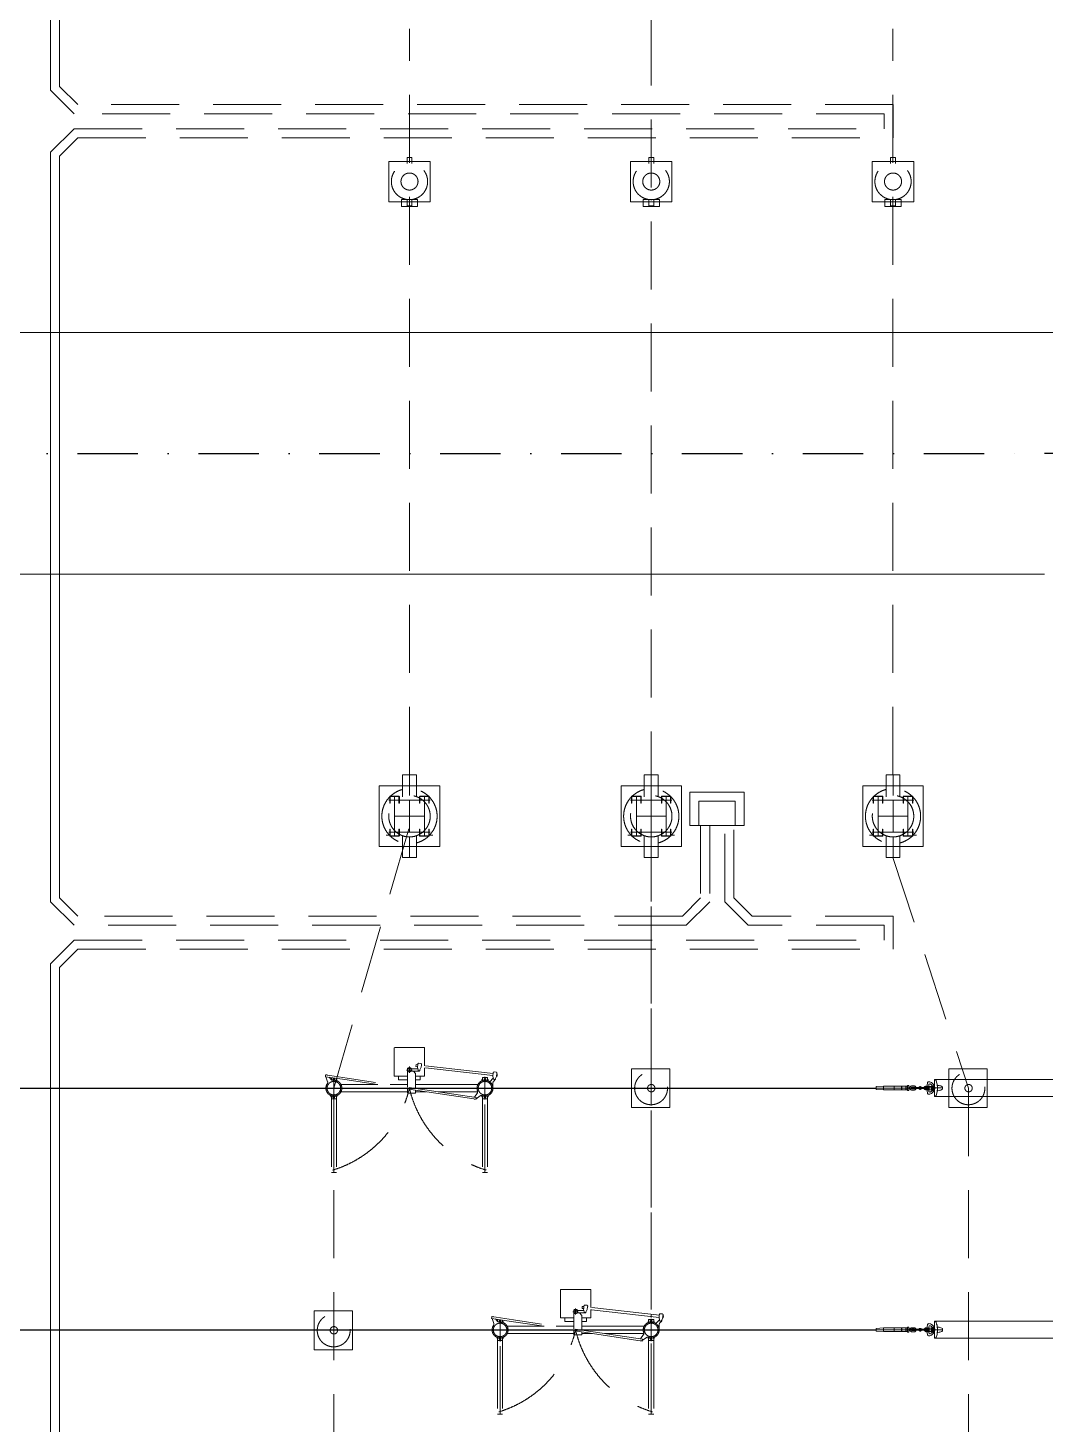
# Model space of a CAD drawing. Header units: millimetres. Extents: x 37084 to 180780, y -153145 to -16322.
# Drawn here: x 130868 to 147696, y -83805 to -60704 of the extents above; entities that cross this region are included whole.
import ezdxf

# ---------------------------------------------------------------- set-up
doc = ezdxf.new("R2010")
doc.units = ezdxf.units.MM
doc.header["$MEASUREMENT"] = 0
doc.linetypes.add('DASHDOT', pattern=[1, 0.5, -0.25, 0, -0.25])
doc.linetypes.add('HIDDEN', pattern=[0.375, 0.25, -0.125])
doc.layers.add('00', color=5, linetype='Continuous', lineweight=9)
doc.layers.add('1_Phu_kien', color=5, linetype='Continuous', lineweight=9)
for name, color, linetype in [('0_Central_Road', 7, 'Continuous'), ('1_Day dan', 5, 'Continuous'), ('1_Tuonglai', 6, 'HIDDEN'), ('DCL-1P', 7, 'Continuous'), ('Muong cap GD nay', 3, 'Continuous'), ('Muong cap tuong lai', 6, 'HIDDEN')]:
    doc.layers.add(name, color=color, linetype=linetype)

# ---------------------------------------------------------------- blocks, each defined once
blk = doc.blocks.new('S220 NC')
at = {"linetype": 'ByBlock', "lineweight": -2, "ltscale": 4500}
for points in [[(3580627, -475779), (3580687, -475776), (3580627, -475776), (3580627, -475779), (3580687, -475776), (3580687, -475779)], [(3580627, -475849), (3580687, -475846), (3580627, -475846), (3580627, -475849), (3580687, -475846), (3580687, -475849)], [(3584627, -475779), (3584687, -475776), (3584627, -475776), (3584627, -475779), (3584687, -475776), (3584687, -475779)], [(3584627, -475849), (3584687, -475846), (3584627, -475846), (3584627, -475849), (3584687, -475846), (3584687, -475849)], [(3580627, -475973), (3580687, -475971), (3580627, -475971), (3580627, -475973), (3580687, -475971), (3580687, -475973)], [(3584627, -475973), (3584687, -475971), (3584627, -475971), (3584627, -475973), (3584687, -475971), (3584687, -475973)]]:
    blk.add_hatch(color=0, dxfattribs=at).paths.add_polyline_path(points)
at = {"color": 0, "linetype": 'ByBlock', "lineweight": -2, "ltscale": 4500}
for p, q in [((3580516, -475306), (3580516, -472520)), ((3580797, -475306), (3580797, -472520)), ((3584516, -475306), (3584516, -472520)), ((3584797, -475306), (3584797, -472520)), ((3580677, -475174), (3580636, -475174)), ((3580676, -475174), (3580637, -475174)), ((3584677, -475174), (3584636, -475174)), ((3584676, -475174), (3584637, -475174)), ((3580516, -475306), (3580797, -475306)), ((3584516, -475306), (3584797, -475306))]:
    blk.add_line(p, q, dxfattribs=at)
for points in [[(3580616, -475230), (3580618, -475215), (3580623, -475201), (3580629, -475186), (3580638, -475175), (3580642, -475173), (3580638, -475175)], [(3580671, -475173), (3580643, -475173), (3580642, -475173), (3580643, -475173), (3580671, -475173)], [(3580671, -475173), (3580675, -475175), (3580684, -475186), (3580690, -475201), (3580695, -475215), (3580697, -475230)], [(3584616, -475230), (3584618, -475215), (3584623, -475201), (3584629, -475186), (3584638, -475175), (3584642, -475173), (3584638, -475175)], [(3584671, -475173), (3584643, -475173), (3584642, -475173), (3584643, -475173), (3584671, -475173)], [(3584671, -475173), (3584675, -475175), (3584684, -475186), (3584690, -475201), (3584695, -475215), (3584697, -475230)], [(3580516, -475296), (3580516, -475264)], [(3580526, -475306), (3580521, -475305), (3580518, -475301), (3580516, -475297), (3580517, -475292), (3580518, -475289)], [(3580519, -475289), (3580532, -475279), (3580547, -475270), (3580578, -475264), (3580595, -475262), (3580611, -475261)], [(3580526, -475306), (3580787, -475306)], [(3580555, -475399), (3580557, -475384), (3580561, -475370), (3580568, -475356), (3580576, -475343), (3580587, -475331), (3580599, -475321), (3580612, -475315), (3580627, -475308), (3580642, -475305), (3580657, -475304), (3580672, -475305), (3580687, -475308), (3580701, -475315), (3580714, -475321), (3580726, -475331), (3580737, -475343), (3580745, -475356), (3580752, -475370), (3580756, -475384), (3580758, -475399)], [(3580572, -475420), (3580565, -475418), (3580560, -475414), (3580556, -475407), (3580555, -475401)], [(3580606, -475398), (3580599, -475396), (3580592, -475391), (3580590, -475384), (3580589, -475376), (3580591, -475369)], [(3580592, -475369), (3580599, -475358), (3580609, -475349), (3580619, -475341), (3580632, -475336), (3580644, -475332), (3580657, -475331), (3580669, -475332), (3580681, -475336), (3580695, -475341), (3580704, -475349), (3580714, -475358), (3580721, -475369), (3580723, -475376), (3580723, -475384), (3580720, -475391), (3580714, -475396), (3580707, -475398)], [(3580645, -475404), (3580606, -475398)], [(3580610, -475333), (3580610, -475334)], [(3580619, -475261), (3580611, -475261)], [(3580611, -475333), (3580614, -475330)], [(3580614, -475336), (3580611, -475334)], [(3580612, -475250), (3580614, -475230)], [(3580618, -475256), (3580614, -475253), (3580613, -475250)], [(3580614, -475329), (3580619, -475329)], [(3580614, -475336), (3580619, -475336)], [(3580695, -475256), (3580618, -475256)], [(3580623, -475256), (3580622, -475259), (3580619, -475260)], [(3580619, -475326), (3580621, -475319), (3580625, -475312), (3580632, -475308), (3580639, -475306)], [(3580619, -475325), (3580626, -475325)], [(3580619, -475326), (3580619, -475332)], [(3580619, -475329), (3580690, -475329)], [(3580625, -475346), (3580621, -475340), (3580619, -475332)], [(3580619, -475336), (3580690, -475336)], [(3580620, -475341), (3580626, -475341)], [(3580624, -475348), (3580628, -475356)], [(3580626, -475325), (3580626, -475341), (3580631, -475338), (3580631, -475329), (3580626, -475325)], [(3580628, -475353), (3580685, -475353)], [(3580628, -475356), (3580684, -475356)], [(3580628, -475356), (3580628, -475425)], [(3580628, -475394), (3580684, -475394)], [(3580628, -475404), (3580684, -475404)], [(3580631, -475329), (3580634, -475329)], [(3580631, -475338), (3580639, -475338)], [(3580635, -475321), (3580635, -475322)], [(3580636, -475321), (3580638, -475319)], [(3580638, -475325), (3580636, -475322)], [(3580638, -475319), (3580647, -475314), (3580657, -475312), (3580666, -475314), (3580676, -475319)], [(3580638, -475325), (3580656, -475329)], [(3580673, -475306), (3580639, -475306)], [(3580642, -475326), (3580641, -475324), (3580642, -475322)], [(3580644, -475306), (3580644, -475311), (3580642, -475315)], [(3580642, -475323), (3580647, -475319)], [(3580656, -475329), (3580642, -475326)], [(3580645, -475310), (3580643, -475314)], [(3580645, -475306), (3580645, -475310)], [(3580667, -475410), (3580645, -475410)], [(3580647, -475318), (3580646, -475319)], [(3580647, -475315), (3580647, -475292)], [(3580647, -475315), (3580647, -475318)], [(3580657, -475329), (3580656, -475329)], [(3580657, -475329), (3580656, -475329)], [(3580657, -475185), (3580657, -475191)], [(3580657, -475197), (3580657, -475235)], [(3580657, -475241), (3580657, -475248)], [(3580657, -475253), (3580657, -475291)], [(3580657, -475297), (3580657, -475333)], [(3580657, -475306), (3580657, -475329)], [(3580657, -475317), (3580657, -475306)], [(3580657, -475322), (3580657, -475320)], [(3580657, -475337), (3580657, -475324)], [(3580657, -475339), (3580657, -475324)], [(3580675, -475325), (3580657, -475329)], [(3580671, -475326), (3580657, -475329)], [(3580657, -475342), (3580657, -475340)], [(3580657, -475348), (3580657, -475343)], [(3580657, -475357), (3580657, -475344)], [(3580657, -475379), (3580657, -475354)], [(3580657, -475362), (3580657, -475359)], [(3580657, -475377), (3580657, -475365)], [(3580657, -475381), (3580657, -475380)], [(3580657, -475389), (3580657, -475384)], [(3580657, -475397), (3580657, -475385)], [(3580657, -475419), (3580657, -475394)], [(3580657, -475402), (3580657, -475400)], [(3580657, -475418), (3580657, -475405)], [(3580663, -475329), (3580663, -475336)], [(3580665, -475292), (3580665, -475315)], [(3580666, -475318), (3580666, -475315)], [(3580666, -475319), (3580671, -475323)], [(3580667, -475404), (3580707, -475398)], [(3580668, -475306), (3580668, -475310)], [(3580670, -475314), (3580668, -475310)], [(3580671, -475315), (3580669, -475311), (3580669, -475306)], [(3580671, -475322), (3580672, -475324), (3580671, -475326)], [(3580673, -475306), (3580681, -475308), (3580688, -475312), (3580692, -475319), (3580694, -475326)], [(3580677, -475322), (3580675, -475325)], [(3580676, -475319), (3580677, -475321)], [(3580677, -475321), (3580677, -475322)], [(3580684, -475425), (3580684, -475356)], [(3580685, -475356), (3580689, -475348)], [(3580688, -475329), (3580688, -475336)], [(3580694, -475332), (3580692, -475340), (3580688, -475346)], [(3580695, -475260), (3580690, -475259), (3580690, -475256)], [(3580690, -475329), (3580690, -475336)], [(3580694, -475332), (3580694, -475326)], [(3580699, -475250), (3580699, -475253), (3580695, -475256)], [(3580701, -475261), (3580695, -475261)], [(3580698, -475230), (3580700, -475250)], [(3580701, -475261), (3580719, -475262), (3580734, -475264), (3580751, -475270), (3580780, -475279), (3580793, -475289)], [(3580757, -475401), (3580757, -475407), (3580753, -475414), (3580747, -475418), (3580741, -475420)], [(3580794, -475289), (3580795, -475292), (3580796, -475297), (3580795, -475301), (3580791, -475305), (3580787, -475306)], [(3580796, -475258), (3580796, -475252)], [(3580796, -475296), (3580796, -475264)], [(3584516, -475296), (3584516, -475264)], [(3584526, -475306), (3584521, -475305), (3584518, -475301), (3584516, -475297), (3584517, -475292), (3584518, -475289)], [(3584519, -475289), (3584532, -475279), (3584547, -475270), (3584578, -475264), (3584595, -475262), (3584611, -475261)], [(3584526, -475306), (3584787, -475306)], [(3584555, -475399), (3584557, -475384), (3584561, -475370), (3584568, -475356), (3584576, -475343), (3584587, -475331), (3584599, -475321), (3584612, -475315), (3584627, -475308), (3584642, -475305), (3584657, -475304), (3584672, -475305), (3584687, -475308), (3584701, -475315), (3584714, -475321), (3584726, -475331), (3584737, -475343), (3584745, -475356), (3584752, -475370), (3584756, -475384), (3584758, -475399)], [(3584572, -475420), (3584565, -475418), (3584560, -475414), (3584556, -475407), (3584555, -475401)], [(3584606, -475398), (3584599, -475396), (3584592, -475391), (3584590, -475384), (3584589, -475376), (3584591, -475369)], [(3584592, -475369), (3584599, -475358), (3584609, -475349), (3584619, -475341), (3584632, -475336), (3584644, -475332), (3584657, -475331), (3584669, -475332), (3584681, -475336), (3584695, -475341), (3584704, -475349), (3584714, -475358), (3584721, -475369), (3584723, -475376), (3584723, -475384), (3584720, -475391), (3584714, -475396), (3584707, -475398)], [(3584645, -475404), (3584606, -475398)], [(3584610, -475333), (3584610, -475334)], [(3584619, -475261), (3584611, -475261)], [(3584611, -475333), (3584614, -475330)], [(3584614, -475336), (3584611, -475334)], [(3584612, -475250), (3584614, -475230)], [(3584618, -475256), (3584614, -475253), (3584613, -475250)], [(3584614, -475329), (3584619, -475329)], [(3584614, -475336), (3584619, -475336)], [(3584695, -475256), (3584618, -475256)], [(3584623, -475256), (3584622, -475259), (3584619, -475260)], [(3584619, -475326), (3584621, -475319), (3584625, -475312), (3584632, -475308), (3584639, -475306)], [(3584619, -475325), (3584626, -475325)], [(3584619, -475326), (3584619, -475332)], [(3584619, -475329), (3584690, -475329)], [(3584625, -475346), (3584621, -475340), (3584619, -475332)], [(3584619, -475336), (3584690, -475336)], [(3584620, -475341), (3584626, -475341)], [(3584624, -475348), (3584628, -475356)], [(3584626, -475325), (3584626, -475341), (3584631, -475338), (3584631, -475329), (3584626, -475325)], [(3584628, -475353), (3584685, -475353)], [(3584628, -475356), (3584684, -475356)], [(3584628, -475356), (3584628, -475425)], [(3584628, -475394), (3584684, -475394)], [(3584628, -475404), (3584684, -475404)], [(3584631, -475329), (3584634, -475329)], [(3584631, -475338), (3584639, -475338)], [(3584635, -475321), (3584635, -475322)], [(3584636, -475321), (3584638, -475319)], [(3584638, -475325), (3584636, -475322)], [(3584638, -475319), (3584647, -475314), (3584657, -475312), (3584666, -475314), (3584676, -475319)], [(3584638, -475325), (3584656, -475329)], [(3584673, -475306), (3584639, -475306)], [(3584642, -475326), (3584641, -475324), (3584642, -475322)], [(3584644, -475306), (3584644, -475311), (3584642, -475315)], [(3584642, -475323), (3584647, -475319)], [(3584656, -475329), (3584642, -475326)], [(3584645, -475310), (3584643, -475314)], [(3584645, -475306), (3584645, -475310)], [(3584667, -475410), (3584645, -475410)], [(3584647, -475318), (3584646, -475319)], [(3584647, -475315), (3584647, -475292)], [(3584647, -475315), (3584647, -475318)], [(3584657, -475329), (3584656, -475329)], [(3584657, -475329), (3584656, -475329)], [(3584657, -475185), (3584657, -475191)], [(3584657, -475197), (3584657, -475235)], [(3584657, -475241), (3584657, -475248)], [(3584657, -475253), (3584657, -475291)], [(3584657, -475297), (3584657, -475333)], [(3584657, -475306), (3584657, -475329)], [(3584657, -475317), (3584657, -475306)], [(3584657, -475322), (3584657, -475320)], [(3584657, -475337), (3584657, -475324)], [(3584657, -475339), (3584657, -475324)], [(3584675, -475325), (3584657, -475329)], [(3584671, -475326), (3584657, -475329)], [(3584657, -475342), (3584657, -475340)], [(3584657, -475348), (3584657, -475343)], [(3584657, -475357), (3584657, -475344)], [(3584657, -475379), (3584657, -475354)], [(3584657, -475362), (3584657, -475359)], [(3584657, -475377), (3584657, -475365)], [(3584657, -475381), (3584657, -475380)], [(3584657, -475389), (3584657, -475384)], [(3584657, -475397), (3584657, -475385)], [(3584657, -475419), (3584657, -475394)], [(3584657, -475402), (3584657, -475400)], [(3584657, -475418), (3584657, -475405)], [(3584663, -475329), (3584663, -475336)], [(3584665, -475292), (3584665, -475315)], [(3584666, -475318), (3584666, -475315)], [(3584666, -475319), (3584671, -475323)], [(3584667, -475404), (3584707, -475398)], [(3584668, -475306), (3584668, -475310)], [(3584670, -475314), (3584668, -475310)], [(3584671, -475315), (3584669, -475311), (3584669, -475306)], [(3584671, -475322), (3584672, -475324), (3584671, -475326)], [(3584673, -475306), (3584681, -475308), (3584688, -475312), (3584692, -475319), (3584694, -475326)], [(3584677, -475322), (3584675, -475325)], [(3584676, -475319), (3584677, -475321)], [(3584677, -475321), (3584677, -475322)], [(3584684, -475425), (3584684, -475356)], [(3584685, -475356), (3584689, -475348)], [(3584688, -475329), (3584688, -475336)], [(3584694, -475332), (3584692, -475340), (3584688, -475346)], [(3584695, -475260), (3584690, -475259), (3584690, -475256)], [(3584690, -475329), (3584690, -475336)], [(3584694, -475332), (3584694, -475326)], [(3584699, -475250), (3584699, -475253), (3584695, -475256)], [(3584701, -475261), (3584695, -475261)], [(3584698, -475230), (3584700, -475250)], [(3584701, -475261), (3584719, -475262), (3584734, -475264), (3584751, -475270), (3584780, -475279), (3584793, -475289)], [(3584757, -475401), (3584757, -475407), (3584753, -475414), (3584747, -475418), (3584741, -475420)], [(3584794, -475289), (3584795, -475292), (3584796, -475297), (3584795, -475301), (3584791, -475305), (3584787, -475306)], [(3584796, -475258), (3584796, -475252)], [(3584796, -475296), (3584796, -475264)], [(3580645, -475431), (3580572, -475420)], [(3580619, -475444), (3580633, -475444)], [(3580623, -475642), (3580623, -475633), (3580627, -475625), (3580633, -475618), (3580639, -475613), (3580647, -475609), (3580657, -475609), (3580666, -475609), (3580673, -475613), (3580680, -475618), (3580686, -475625), (3580690, -475633), (3580690, -475642)], [(3580657, -475413), (3580665, -475414), (3580672, -475418), (3580680, -475423), (3580684, -475430), (3580687, -475438), (3580688, -475446), (3580686, -475455), (3580682, -475462), (3580676, -475468), (3580669, -475473), (3580661, -475476), (3580652, -475476), (3580644, -475473), (3580637, -475468), (3580631, -475462), (3580627, -475455), (3580625, -475446), (3580626, -475438), (3580628, -475430), (3580633, -475423), (3580641, -475418), (3580648, -475414), (3580657, -475413)], [(3580628, -475425), (3580627, -475430)], [(3580628, -475541), (3580651, -475541)], [(3580635, -475444), (3580638, -475444)], [(3580666, -475566), (3580670, -475557), (3580675, -475552), (3580677, -475546), (3580678, -475538), (3580676, -475532), (3580672, -475526), (3580666, -475522), (3580660, -475519), (3580653, -475519), (3580647, -475522), (3580640, -475526), (3580637, -475532), (3580635, -475538), (3580636, -475546), (3580638, -475552), (3580643, -475557)], [(3580638, -475418), (3580675, -475418)], [(3580638, -475444), (3580638, -475438), (3580642, -475433), (3580647, -475429), (3580653, -475425), (3580660, -475425), (3580666, -475429), (3580671, -475433), (3580675, -475438), (3580676, -475444), (3580675, -475451), (3580671, -475456), (3580666, -475460), (3580660, -475463), (3580653, -475463), (3580647, -475460), (3580642, -475456), (3580638, -475451), (3580638, -475444)], [(3580666, -475525), (3580675, -475541), (3580666, -475556), (3580648, -475556), (3580639, -475541), (3580648, -475525), (3580666, -475525)], [(3580672, -475418), (3580641, -475418)], [(3580665, -475430), (3580672, -475444), (3580665, -475457), (3580648, -475457), (3580641, -475444), (3580648, -475430), (3580665, -475430)], [(3580641, -475444), (3580653, -475444)], [(3580642, -475429), (3580648, -475424), (3580657, -475423), (3580665, -475424), (3580671, -475429)], [(3580643, -475444), (3580645, -475438), (3580650, -475433), (3580657, -475431), (3580663, -475433), (3580668, -475438), (3580669, -475444), (3580668, -475451), (3580663, -475456), (3580657, -475457), (3580650, -475456), (3580645, -475451), (3580643, -475444)], [(3580653, -475444), (3580643, -475444)], [(3580643, -475557), (3580647, -475566)], [(3580644, -475444), (3580646, -475438), (3580650, -475433), (3580657, -475432), (3580663, -475433), (3580667, -475438), (3580668, -475444), (3580667, -475451), (3580663, -475455), (3580657, -475456), (3580650, -475455), (3580646, -475451), (3580644, -475444)], [(3580653, -475541), (3580644, -475541)], [(3580644, -475642), (3580645, -475637), (3580648, -475632), (3580654, -475630), (3580659, -475630), (3580665, -475632), (3580668, -475637), (3580669, -475642)], [(3580667, -475425), (3580645, -475425)], [(3580657, -475530), (3580661, -475531), (3580666, -475534), (3580667, -475539), (3580666, -475544), (3580664, -475548), (3580659, -475551), (3580654, -475551), (3580649, -475548), (3580647, -475544), (3580646, -475539), (3580647, -475534), (3580651, -475531), (3580657, -475530)], [(3580647, -475444), (3580647, -475440), (3580651, -475436), (3580656, -475434), (3580660, -475435), (3580664, -475438), (3580666, -475442), (3580666, -475447), (3580664, -475451), (3580660, -475453), (3580656, -475454), (3580651, -475452), (3580647, -475448), (3580647, -475444)], [(3580647, -475541), (3580647, -475536), (3580651, -475533), (3580656, -475531), (3580660, -475532), (3580664, -475534), (3580666, -475538), (3580666, -475543), (3580664, -475547), (3580660, -475549), (3580656, -475550), (3580651, -475548), (3580647, -475545), (3580647, -475541)], [(3580647, -475566), (3580647, -475639)], [(3580666, -475639), (3580665, -475644), (3580661, -475647), (3580657, -475648), (3580652, -475647), (3580648, -475644), (3580647, -475639), (3580648, -475635), (3580652, -475632), (3580657, -475631), (3580661, -475632), (3580665, -475635), (3580666, -475639)], [(3580648, -475540), (3580648, -475461)], [(3580664, -475540), (3580661, -475544), (3580658, -475547), (3580655, -475547), (3580651, -475544), (3580649, -475540)], [(3580655, -475444), (3580657, -475444)], [(3580657, -475444), (3580655, -475444)], [(3580655, -475541), (3580658, -475541)], [(3580658, -475541), (3580656, -475541)], [(3580656, -475601), (3580656, -476278)], [(3580657, -475422), (3580657, -475420)], [(3580657, -475437), (3580657, -475424)], [(3580657, -475429), (3580657, -475424)], [(3580657, -475431), (3580657, -475441)], [(3580657, -475459), (3580657, -475434)], [(3580657, -475443), (3580657, -475440)], [(3580657, -475443), (3580657, -475445)], [(3580657, -475457), (3580657, -475445)], [(3580657, -475448), (3580657, -475457)], [(3580657, -475462), (3580657, -475460)], [(3580657, -475469), (3580657, -475464)], [(3580657, -475476), (3580657, -475465)], [(3580657, -475500), (3580657, -475475)], [(3580657, -475509), (3580657, -475504)], [(3580657, -475513), (3580657, -475533)], [(3580657, -475540), (3580657, -475514)], [(3580657, -475527), (3580657, -475537)], [(3580657, -475536), (3580657, -475539)], [(3580657, -475538), (3580657, -475542)], [(3580657, -475544), (3580657, -475553)], [(3580657, -475544), (3580657, -475563)], [(3580657, -475549), (3580657, -475544)], [(3580657, -475569), (3580657, -475555)], [(3580657, -475566), (3580657, -475570)], [(3580657, -475573), (3580657, -475593)], [(3580657, -475597), (3580657, -475600)], [(3580657, -475604), (3580657, -475623)], [(3580657, -475627), (3580657, -475631)], [(3580657, -475634), (3580657, -475654)], [(3580660, -475444), (3580672, -475444)], [(3580669, -475444), (3580660, -475444)], [(3580670, -475541), (3580661, -475541)], [(3580662, -475541), (3580685, -475541)], [(3580665, -475540), (3580665, -475461)], [(3580666, -475566), (3580666, -475639)], [(3580667, -475431), (3580741, -475420)], [(3580676, -475444), (3580678, -475444)], [(3580680, -475444), (3580694, -475444)], [(3580684, -475425), (3580684, -475425)], [(3580686, -475430), (3580685, -475425)], [(3584645, -475431), (3584572, -475420)], [(3584619, -475444), (3584633, -475444)], [(3584623, -475642), (3584623, -475633), (3584627, -475625), (3584633, -475618), (3584639, -475613), (3584647, -475609), (3584657, -475609), (3584666, -475609), (3584673, -475613), (3584680, -475618), (3584686, -475625), (3584690, -475633), (3584690, -475642)], [(3584657, -475413), (3584665, -475414), (3584672, -475418), (3584680, -475423), (3584684, -475430), (3584687, -475438), (3584688, -475446), (3584686, -475455), (3584682, -475462), (3584676, -475468), (3584669, -475473), (3584661, -475476), (3584652, -475476), (3584644, -475473), (3584637, -475468), (3584631, -475462), (3584627, -475455), (3584625, -475446), (3584626, -475438), (3584628, -475430), (3584633, -475423), (3584641, -475418), (3584648, -475414), (3584657, -475413)], [(3584628, -475425), (3584627, -475430)], [(3584628, -475541), (3584651, -475541)], [(3584635, -475444), (3584638, -475444)], [(3584666, -475566), (3584670, -475557), (3584675, -475552), (3584677, -475546), (3584678, -475538), (3584676, -475532), (3584672, -475526), (3584666, -475522), (3584660, -475519), (3584653, -475519), (3584647, -475522), (3584640, -475526), (3584637, -475532), (3584635, -475538), (3584636, -475546), (3584638, -475552), (3584643, -475557)], [(3584638, -475418), (3584675, -475418)], [(3584638, -475444), (3584638, -475438), (3584642, -475433), (3584647, -475429), (3584653, -475425), (3584660, -475425), (3584666, -475429), (3584671, -475433), (3584675, -475438), (3584676, -475444), (3584675, -475451), (3584671, -475456), (3584666, -475460), (3584660, -475463), (3584653, -475463), (3584647, -475460), (3584642, -475456), (3584638, -475451), (3584638, -475444)], [(3584666, -475525), (3584675, -475541), (3584666, -475556), (3584648, -475556), (3584639, -475541), (3584648, -475525), (3584666, -475525)], [(3584672, -475418), (3584641, -475418)], [(3584665, -475430), (3584672, -475444), (3584665, -475457), (3584648, -475457), (3584641, -475444), (3584648, -475430), (3584665, -475430)], [(3584641, -475444), (3584653, -475444)], [(3584642, -475429), (3584648, -475424), (3584657, -475423), (3584665, -475424), (3584671, -475429)], [(3584643, -475444), (3584645, -475438), (3584650, -475433), (3584657, -475431), (3584663, -475433), (3584668, -475438), (3584669, -475444), (3584668, -475451), (3584663, -475456), (3584657, -475457), (3584650, -475456), (3584645, -475451), (3584643, -475444)], [(3584653, -475444), (3584643, -475444)], [(3584643, -475557), (3584647, -475566)], [(3584644, -475444), (3584646, -475438), (3584650, -475433), (3584657, -475432), (3584663, -475433), (3584667, -475438), (3584668, -475444), (3584667, -475451), (3584663, -475455), (3584657, -475456), (3584650, -475455), (3584646, -475451), (3584644, -475444)], [(3584653, -475541), (3584644, -475541)], [(3584644, -475642), (3584645, -475637), (3584648, -475632), (3584654, -475630), (3584659, -475630), (3584665, -475632), (3584668, -475637), (3584669, -475642)], [(3584667, -475425), (3584645, -475425)], [(3584657, -475530), (3584661, -475531), (3584666, -475534), (3584667, -475539), (3584666, -475544), (3584664, -475548), (3584659, -475551), (3584654, -475551), (3584649, -475548), (3584647, -475544), (3584646, -475539), (3584647, -475534), (3584651, -475531), (3584657, -475530)], [(3584647, -475444), (3584647, -475440), (3584651, -475436), (3584656, -475434), (3584660, -475435), (3584664, -475438), (3584666, -475442), (3584666, -475447), (3584664, -475451), (3584660, -475453), (3584656, -475454), (3584651, -475452), (3584647, -475448), (3584647, -475444)], [(3584647, -475541), (3584647, -475536), (3584651, -475533), (3584656, -475531), (3584660, -475532), (3584664, -475534), (3584666, -475538), (3584666, -475543), (3584664, -475547), (3584660, -475549), (3584656, -475550), (3584651, -475548), (3584647, -475545), (3584647, -475541)], [(3584647, -475566), (3584647, -475639)], [(3584666, -475639), (3584665, -475644), (3584661, -475647), (3584657, -475648), (3584652, -475647), (3584648, -475644), (3584647, -475639), (3584648, -475635), (3584652, -475632), (3584657, -475631), (3584661, -475632), (3584665, -475635), (3584666, -475639)], [(3584648, -475540), (3584648, -475461)], [(3584664, -475540), (3584661, -475544), (3584658, -475547), (3584655, -475547), (3584651, -475544), (3584649, -475540)], [(3584655, -475444), (3584657, -475444)], [(3584657, -475444), (3584655, -475444)], [(3584655, -475541), (3584658, -475541)], [(3584658, -475541), (3584656, -475541)], [(3584656, -475601), (3584656, -476278)], [(3584657, -475422), (3584657, -475420)], [(3584657, -475437), (3584657, -475424)], [(3584657, -475429), (3584657, -475424)], [(3584657, -475431), (3584657, -475441)], [(3584657, -475459), (3584657, -475434)], [(3584657, -475443), (3584657, -475440)], [(3584657, -475443), (3584657, -475445)], [(3584657, -475457), (3584657, -475445)], [(3584657, -475448), (3584657, -475457)], [(3584657, -475462), (3584657, -475460)], [(3584657, -475469), (3584657, -475464)], [(3584657, -475476), (3584657, -475465)], [(3584657, -475500), (3584657, -475475)], [(3584657, -475509), (3584657, -475504)], [(3584657, -475513), (3584657, -475533)], [(3584657, -475540), (3584657, -475514)], [(3584657, -475527), (3584657, -475537)], [(3584657, -475536), (3584657, -475539)], [(3584657, -475538), (3584657, -475542)], [(3584657, -475544), (3584657, -475553)], [(3584657, -475544), (3584657, -475563)], [(3584657, -475549), (3584657, -475544)], [(3584657, -475569), (3584657, -475555)], [(3584657, -475566), (3584657, -475570)], [(3584657, -475573), (3584657, -475593)], [(3584657, -475597), (3584657, -475600)], [(3584657, -475604), (3584657, -475623)], [(3584657, -475627), (3584657, -475631)], [(3584657, -475634), (3584657, -475654)], [(3584660, -475444), (3584672, -475444)], [(3584669, -475444), (3584660, -475444)], [(3584670, -475541), (3584661, -475541)], [(3584662, -475541), (3584685, -475541)], [(3584665, -475540), (3584665, -475461)], [(3584666, -475566), (3584666, -475639)], [(3584667, -475431), (3584741, -475420)], [(3584676, -475444), (3584678, -475444)], [(3584680, -475444), (3584694, -475444)], [(3584684, -475425), (3584684, -475425)], [(3584686, -475430), (3584685, -475425)], [(3580616, -475734), (3580616, -475750)], [(3580617, -475734), (3580619, -475732)], [(3580619, -475751), (3580617, -475750)], [(3580694, -475732), (3580619, -475732)], [(3580619, -475751), (3580694, -475751)], [(3580623, -475677), (3580623, -475642)], [(3580639, -475706), (3580633, -475701), (3580627, -475694), (3580623, -475686), (3580623, -475677)], [(3580627, -475751), (3580627, -476150), (3580633, -476269)], [(3580627, -475776), (3580627, -475779), (3580687, -475776), (3580627, -475776)], [(3580627, -475779), (3580687, -475776), (3580687, -475779), (3580627, -475779)], [(3580627, -475846), (3580627, -475849), (3580687, -475846), (3580627, -475846)], [(3580627, -475849), (3580687, -475846), (3580687, -475849), (3580627, -475849)], [(3580638, -475708), (3580642, -475712)], [(3580638, -475724), (3580638, -475732)], [(3580638, -475724), (3580638, -475724), (3580676, -475724), (3580676, -475724)], [(3580638, -475732), (3580638, -475732)], [(3580638, -475732), (3580676, -475732)], [(3580642, -475722), (3580642, -475712)], [(3580642, -475722), (3580642, -475723)], [(3580644, -475677), (3580644, -475642)], [(3580669, -475677), (3580668, -475682), (3580665, -475687), (3580659, -475689), (3580654, -475689), (3580648, -475687), (3580645, -475682), (3580644, -475677)], [(3580669, -475677), (3580669, -475642)], [(3580671, -475712), (3580675, -475708)], [(3580671, -475712), (3580671, -475722)], [(3580672, -475723), (3580671, -475722)], [(3580690, -475677), (3580690, -475686), (3580686, -475694), (3580680, -475701), (3580673, -475706)], [(3580676, -475732), (3580676, -475724)], [(3580676, -475732), (3580676, -475732)], [(3580680, -476269), (3580687, -476150), (3580687, -475751)], [(3580691, -475642), (3580691, -475677)], [(3580694, -475732), (3580697, -475734)], [(3580697, -475750), (3580694, -475751)], [(3580697, -475734), (3580697, -475750)], [(3584616, -475734), (3584616, -475750)], [(3584617, -475734), (3584619, -475732)], [(3584619, -475751), (3584617, -475750)], [(3584694, -475732), (3584619, -475732)], [(3584619, -475751), (3584694, -475751)], [(3584623, -475677), (3584623, -475642)], [(3584639, -475706), (3584633, -475701), (3584627, -475694), (3584623, -475686), (3584623, -475677)], [(3584627, -475751), (3584627, -476150), (3584633, -476269)], [(3584627, -475776), (3584627, -475779), (3584687, -475776), (3584627, -475776)], [(3584627, -475779), (3584687, -475776), (3584687, -475779), (3584627, -475779)], [(3584627, -475846), (3584627, -475849), (3584687, -475846), (3584627, -475846)], [(3584627, -475849), (3584687, -475846), (3584687, -475849), (3584627, -475849)], [(3584638, -475708), (3584642, -475712)], [(3584638, -475724), (3584638, -475732)], [(3584638, -475724), (3584638, -475724), (3584676, -475724), (3584676, -475724)], [(3584638, -475732), (3584638, -475732)], [(3584638, -475732), (3584676, -475732)], [(3584642, -475722), (3584642, -475712)], [(3584642, -475722), (3584642, -475723)], [(3584644, -475677), (3584644, -475642)], [(3584669, -475677), (3584668, -475682), (3584665, -475687), (3584659, -475689), (3584654, -475689), (3584648, -475687), (3584645, -475682), (3584644, -475677)], [(3584669, -475677), (3584669, -475642)], [(3584671, -475712), (3584675, -475708)], [(3584671, -475712), (3584671, -475722)], [(3584672, -475723), (3584671, -475722)], [(3584690, -475677), (3584690, -475686), (3584686, -475694), (3584680, -475701), (3584673, -475706)], [(3584676, -475732), (3584676, -475724)], [(3584676, -475732), (3584676, -475732)], [(3584680, -476269), (3584687, -476150), (3584687, -475751)], [(3584691, -475642), (3584691, -475677)], [(3584694, -475732), (3584697, -475734)], [(3584697, -475750), (3584694, -475751)], [(3584697, -475734), (3584697, -475750)], [(3580627, -475971), (3580627, -475973), (3580687, -475971), (3580627, -475971)], [(3580627, -475973), (3580687, -475971), (3580687, -475973), (3580627, -475973)], [(3584627, -475971), (3584627, -475973), (3584687, -475971), (3584627, -475971)], [(3584627, -475973), (3584687, -475971), (3584687, -475973), (3584627, -475973)], [(3580627, -476150), (3580687, -476150)], [(3580636, -476271), (3580633, -476269)], [(3580636, -476271), (3580639, -476271), (3580675, -476271), (3580678, -476271)], [(3580680, -476269), (3580678, -476271)], [(3584627, -476150), (3584687, -476150)], [(3584636, -476271), (3584633, -476269)], [(3584636, -476271), (3584639, -476271), (3584675, -476271), (3584678, -476271)], [(3584680, -476269), (3584678, -476271)]]:
    blk.add_lwpolyline(points, dxfattribs=at)
blk = doc.blocks.new('MCAT 220kV')
at = {"color": 0, "linetype": 'ByBlock', "lineweight": -2, "ltscale": 4500}
for p, q in [((500540, 23462), (500540, 23601)), ((500546, 23462), (500546, 23601)), ((500659, 23611), (500550, 23611)), ((500659, 23605), (500550, 23605)), ((500597, 23617), (500597, 23605)), ((500606, 23627), (500606, 23597)), ((500606, 22958), (500606, 23611)), ((500615, 23617), (500615, 23605)), ((500659, 23611), (500659, 23605)), ((501087, 23611), (501196, 23611)), ((501087, 23611), (501087, 23605)), ((501087, 23605), (501196, 23605)), ((501131, 23617), (501131, 23605)), ((501140, 23627), (501140, 23597)), ((501140, 22958), (501140, 23611)), ((501149, 23617), (501149, 23605)), ((501189, 23671), (501189, 23611)), ((501200, 23462), (501200, 23601)), ((501206, 23462), (501206, 23601)), ((500187, 23170), (500187, 23399)), ((500550, 23399), (500187, 23399)), ((500540, 23532), (501206, 23532)), ((500659, 23458), (500550, 23458)), ((500659, 23452), (500550, 23452)), ((500659, 23458), (500659, 23452)), ((500873, 23038), (500873, 23532)), ((501087, 23458), (501196, 23458)), ((501087, 23458), (501087, 23452)), ((501087, 23452), (501196, 23452)), ((501196, 23399), (501559, 23399)), ((501559, 23170), (501559, 23399)), ((500187, 23285), (500530, 23285)), ((500550, 23170), (500187, 23170)), ((500540, 22968), (500540, 23107)), ((500546, 22968), (500546, 23107)), ((500659, 23117), (500550, 23117)), ((500659, 23111), (500550, 23111)), ((501140, 23285), (500606, 23285)), ((500659, 23117), (500659, 23111)), ((501087, 23117), (501196, 23117)), ((501087, 23117), (501087, 23111)), ((501087, 23111), (501196, 23111)), ((501196, 23170), (501559, 23170)), ((501200, 22968), (501200, 23107)), ((501206, 22968), (501206, 23107)), ((501559, 23285), (501216, 23285)), ((501206, 23038), (500540, 23038)), ((500659, 22964), (500550, 22964)), ((500659, 22958), (500550, 22958)), ((500597, 22952), (500597, 22964)), ((500606, 23002), (500606, 23073)), ((500606, 22942), (500606, 22972)), ((500615, 22952), (500615, 22964)), ((500659, 22964), (500659, 22958)), ((501087, 22964), (501196, 22964)), ((501087, 22964), (501087, 22958)), ((501087, 22958), (501196, 22958)), ((501131, 22952), (501131, 22964)), ((501140, 22942), (501140, 22972)), ((501149, 22952), (501149, 22964)), ((501189, 22898), (501189, 22958)), ((500476, 19924), (500476, 20824)), ((500476, 20824), (501026, 20824)), ((501026, 20824), (501026, 19924)), ((500626, 20074), (500626, 20674)), ((500626, 20674), (501026, 20674)), ((501026, 20674), (501026, 20074)), ((501026, 20099), (501026, 20649)), ((501026, 19924), (500476, 19924)), ((501026, 20074), (500626, 20074)), ((501189, 19671), (501189, 19611)), ((500540, 19462), (500540, 19601)), ((500540, 19532), (501206, 19532)), ((500546, 19462), (500546, 19601)), ((500659, 19611), (500550, 19611)), ((500659, 19605), (500550, 19605)), ((500659, 19458), (500550, 19458)), ((500659, 19452), (500550, 19452)), ((500597, 19617), (500597, 19605)), ((500606, 19627), (500606, 19597)), ((500606, 18958), (500606, 19611)), ((500615, 19617), (500615, 19605)), ((500659, 19611), (500659, 19605)), ((500659, 19458), (500659, 19452)), ((500873, 19038), (500873, 19532)), ((501087, 19611), (501196, 19611)), ((501087, 19611), (501087, 19605)), ((501087, 19605), (501196, 19605)), ((501087, 19458), (501196, 19458)), ((501087, 19458), (501087, 19452)), ((501087, 19452), (501196, 19452)), ((501131, 19617), (501131, 19605)), ((501140, 19627), (501140, 19597)), ((501140, 18958), (501140, 19611)), ((501149, 19617), (501149, 19605)), ((501200, 19462), (501200, 19601)), ((501206, 19462), (501206, 19601)), ((500010, 19283), (500583, 19283)), ((500187, 19170), (500187, 19399)), ((500550, 19399), (500187, 19399)), ((500187, 19285), (500530, 19285)), ((501140, 19285), (500606, 19285)), ((501196, 19399), (501559, 19399)), ((501559, 19285), (501216, 19285)), ((501559, 19170), (501559, 19399)), ((500550, 19170), (500187, 19170)), ((500540, 18968), (500540, 19107)), ((501206, 19038), (500540, 19038)), ((500546, 18968), (500546, 19107)), ((500659, 19117), (500550, 19117)), ((500659, 19111), (500550, 19111)), ((500659, 18964), (500550, 18964)), ((500659, 18958), (500550, 18958)), ((500597, 18952), (500597, 18964)), ((500606, 19002), (500606, 19073)), ((500606, 18942), (500606, 18972)), ((500615, 18952), (500615, 18964)), ((500659, 19117), (500659, 19111)), ((500659, 18964), (500659, 18958)), ((501087, 19117), (501196, 19117)), ((501087, 19117), (501087, 19111)), ((501087, 19111), (501196, 19111)), ((501087, 18964), (501196, 18964)), ((501087, 18964), (501087, 18958)), ((501087, 18958), (501196, 18958)), ((501131, 18952), (501131, 18964)), ((501140, 18942), (501140, 18972)), ((501149, 18952), (501149, 18964)), ((501189, 18898), (501189, 18958)), ((501196, 19170), (501559, 19170)), ((501200, 18968), (501200, 19107)), ((501206, 18968), (501206, 19107)), ((500540, 15462), (500540, 15601)), ((500540, 15532), (501206, 15532)), ((500546, 15462), (500546, 15601)), ((500659, 15611), (500550, 15611)), ((500659, 15605), (500550, 15605)), ((500597, 15617), (500597, 15605)), ((500606, 15627), (500606, 15597)), ((500606, 14958), (500606, 15611)), ((500615, 15617), (500615, 15605)), ((500659, 15611), (500659, 15605)), ((500873, 15038), (500873, 15532)), ((501087, 15611), (501196, 15611)), ((501087, 15611), (501087, 15605)), ((501087, 15605), (501196, 15605)), ((501131, 15617), (501131, 15605)), ((501140, 15627), (501140, 15597)), ((501140, 14958), (501140, 15611)), ((501149, 15617), (501149, 15605)), ((501189, 15671), (501189, 15611)), ((501200, 15462), (501200, 15601)), ((501206, 15462), (501206, 15601)), ((500550, 15399), (500187, 15399)), ((500187, 15170), (500187, 15399)), ((500187, 15285), (500530, 15285)), ((500659, 15458), (500550, 15458)), ((500659, 15452), (500550, 15452)), ((501140, 15285), (500606, 15285)), ((500659, 15458), (500659, 15452)), ((501087, 15458), (501196, 15458)), ((501087, 15458), (501087, 15452)), ((501087, 15452), (501196, 15452)), ((501196, 15399), (501559, 15399)), ((501559, 15285), (501216, 15285)), ((501559, 15170), (501559, 15399)), ((500550, 15170), (500187, 15170)), ((500540, 14968), (500540, 15107)), ((501206, 15038), (500540, 15038)), ((500546, 14968), (500546, 15107)), ((500659, 15117), (500550, 15117)), ((500659, 15111), (500550, 15111)), ((500606, 15002), (500606, 15073)), ((500659, 15117), (500659, 15111)), ((501087, 15117), (501196, 15117)), ((501087, 15117), (501087, 15111)), ((501087, 15111), (501196, 15111)), ((501196, 15170), (501559, 15170)), ((501200, 14968), (501200, 15107)), ((501206, 14968), (501206, 15107)), ((500659, 14964), (500550, 14964)), ((500659, 14958), (500550, 14958)), ((500597, 14952), (500597, 14964)), ((500606, 14942), (500606, 14972)), ((500615, 14952), (500615, 14964)), ((500659, 14964), (500659, 14958)), ((501087, 14964), (501196, 14964)), ((501087, 14964), (501087, 14958)), ((501087, 14958), (501196, 14958)), ((501131, 14952), (501131, 14964)), ((501140, 14942), (501140, 14972)), ((501149, 14952), (501149, 14964)), ((501189, 14898), (501189, 14958))]:
    blk.add_line(p, q, dxfattribs=at)
for points in [[(501373, 23785), (501373, 22785), (500373, 22785), (500373, 23785)], [(501373, 19785), (501373, 18785), (500373, 18785), (500373, 19785)], [(501373, 15785), (501373, 14785), (500373, 14785), (500373, 15785)]]:
    blk.add_lwpolyline(points, close=True, dxfattribs=at)
for centre in [(500873, 23285), (500873, 19285), (500873, 15285)]:
    blk.add_circle(centre, 343, dxfattribs=at)
for centre, radius, start, end in [((500873, 23285), 457, 14.4775, 165.5225), ((500550, 23601), 9.96, 90, 180), ((500550, 23601), 3.98, 90, 180), ((501196, 23601), 9.96, 0, 90), ((501196, 23601), 3.98, 0, 90), ((500550, 23462), 9.96, 180, 270), ((500550, 23462), 3.98, 180, 270), ((501196, 23462), 9.96, 270, 0), ((501196, 23462), 3.98, 270, 0), ((500873, 23285), 457, 194.4775, 345.5225), ((500550, 23107), 9.96, 90, 180), ((500550, 23107), 3.98, 90, 180), ((501196, 23107), 9.96, 0, 90), ((501196, 23107), 3.98, 0, 90), ((500550, 22968), 9.96, 180, 270), ((500550, 22968), 3.98, 180, 270), ((501196, 22968), 9.96, 270, 0), ((501196, 22968), 3.98, 270, 0), ((500873, 19285), 457, 14.4775, 165.5225), ((500550, 19601), 9.96, 90, 180), ((500550, 19462), 9.96, 180, 270), ((500550, 19601), 3.98, 90, 180), ((500550, 19462), 3.98, 180, 270), ((501196, 19601), 9.96, 0, 90), ((501196, 19601), 3.98, 0, 90), ((501196, 19462), 9.96, 270, 0), ((501196, 19462), 3.98, 270, 0), ((500873, 19285), 457, 194.4775, 345.5225), ((500550, 19107), 9.96, 90, 180), ((500550, 18968), 9.96, 180, 270), ((500550, 19107), 3.98, 90, 180), ((500550, 18968), 3.98, 180, 270), ((501196, 19107), 9.96, 0, 90), ((501196, 19107), 3.98, 0, 90), ((501196, 18968), 9.96, 270, 0), ((501196, 18968), 3.98, 270, 0), ((500873, 15285), 457, 14.4775, 165.5225), ((500550, 15601), 9.96, 90, 180), ((500550, 15601), 3.98, 90, 180), ((501196, 15601), 9.96, 0, 90), ((501196, 15601), 3.98, 0, 90), ((500550, 15462), 9.96, 180, 270), ((500550, 15462), 3.98, 180, 270), ((501196, 15462), 9.96, 270, 0), ((501196, 15462), 3.98, 270, 0), ((500873, 15285), 457, 194.4775, 345.5225), ((500550, 15107), 9.96, 90, 180), ((500550, 15107), 3.98, 90, 180), ((501196, 15107), 9.96, 0, 90), ((501196, 15107), 3.98, 0, 90), ((500550, 14968), 9.96, 180, 270), ((500550, 14968), 3.98, 180, 270), ((501196, 14968), 9.96, 270, 0), ((501196, 14968), 3.98, 270, 0)]:
    blk.add_arc(centre, radius, start, end, dxfattribs=at)
blk = doc.blocks.new('CT 220kV')
at = {"color": 0, "linetype": 'ByBlock', "lineweight": -2, "ltscale": 4500}
for p, q in [((490038, 23628), (490038, 22943)), ((490038, 23628), (490707, 23628)), ((490038, 23628), (490038, 23628)), ((490707, 23628), (490707, 22943)), ((490707, 23628), (490707, 23628)), ((490667, 23419), (490783, 23419)), ((490667, 23285), (490667, 23419)), ((490783, 23419), (490783, 23285)), ((489973, 23325), (489972, 23324)), ((489972, 23324), (489972, 23245)), ((489972, 23245), (489973, 23245)), ((489973, 23325), (490075, 23325)), ((489973, 23245), (490075, 23245)), ((490667, 23285), (490667, 23152)), ((490667, 23152), (490783, 23152)), ((490670, 23325), (490772, 23325)), ((490670, 23245), (490772, 23245)), ((490772, 23325), (490772, 23324)), ((490772, 23324), (490772, 23245)), ((490772, 23245), (490772, 23245)), ((490783, 23152), (490783, 23285)), ((490038, 22943), (490038, 22942)), ((490038, 22942), (490707, 22942)), ((490707, 22943), (490707, 22942))]:
    blk.add_line(p, q, dxfattribs=at)
for radius in [300, 141]:
    blk.add_circle((490372, 23285), radius, dxfattribs=at)
blk = doc.blocks.new('DS 1P2ES 220')
at = {"color": 0, "linetype": 'ByBlock', "lineweight": -2, "ltscale": 4500}
for p, q in [((-22785, 26154), (-24006, 26154)), ((-24006, 26154), (-24006, 26070)), ((-24006, 26112), (-22440, 26112)), ((-22804, 26112), (-22440, 26112)), ((-22785, 26154), (-22751, 26154)), ((-22785, 26070), (-22785, 26154)), ((-22760, 26094), (-22760, 26133)), ((-22760, 26094), (-22760, 26133)), ((-22751, 26152), (-22751, 26162)), ((-22751, 26162), (-22733, 26162)), ((-22751, 26152), (-22736, 26152)), ((-22610, 23477), (-22610, 26260)), ((-22503, 26215), (-22421, 26245)), ((-22474, 25891), (-22420, 26253)), ((-22435, 26154), (-22470, 26154)), ((-22468, 26156), (-22429, 26190)), ((-22460, 26094), (-22460, 26133)), ((-22460, 26094), (-22460, 26133)), ((-22460, 26094), (-22460, 26133)), ((-22444, 25891), (-22390, 26249)), ((-22439, 26154), (-22444, 26154)), ((-22390, 26249), (-22420, 26253)), ((-22785, 26070), (-24006, 26070)), ((-22794, 23760), (-22474, 25891)), ((-22785, 26070), (-22751, 26070)), ((-22764, 23756), (-22444, 25891)), ((-22751, 26072), (-22751, 26062)), ((-22751, 26072), (-22736, 26072)), ((-22751, 26062), (-22733, 26062)), ((-22670, 25994), (-22670, 24892)), ((-22550, 25994), (-22550, 25385)), ((-22469, 26062), (-22487, 26062)), ((-22469, 26072), (-22484, 26072)), ((-22469, 26072), (-22469, 26062)), ((-22447, 26070), (-22469, 26070)), ((-22550, 25183), (-22550, 24892)), ((-22410, 25042), (-22470, 25042)), ((-22470, 25042), (-22470, 24892)), ((-22410, 25114), (-22410, 24892)), ((-22410, 25114), (-21941, 25114)), ((-21939, 25111), (-21939, 24613)), ((-22691, 24892), (-22624, 24892)), ((-22691, 24892), (-22691, 24762)), ((-22691, 24762), (-22643, 24762)), ((-22670, 24762), (-22670, 24585)), ((-22670, 24762), (-22670, 24585)), ((-22613, 24762), (-22370, 24762)), ((-22593, 24892), (-22281, 24892)), ((-22550, 24762), (-22550, 23730)), ((-22470, 24762), (-22470, 24682)), ((-22410, 24762), (-22410, 24610)), ((-22370, 24762), (-22330, 24796)), ((-22254, 24862), (-22355, 24862)), ((-22330, 24701), (-22330, 24832)), ((-22330, 24832), (-22290, 24832)), ((-22313, 24720), (-22265, 24730)), ((-22310, 24819), (-22310, 24911)), ((-22290, 24829), (-22271, 24845)), ((-22290, 24728), (-22290, 24832)), ((-22281, 24892), (-22271, 24882)), ((-22271, 24882), (-22271, 24845)), ((-22265, 24730), (-22257, 24729)), ((-22257, 24729), (-22253, 24756)), ((-22257, 24729), (-22224, 24724)), ((-22253, 24756), (-22220, 24752)), ((-22224, 24724), (-22220, 24752)), ((-22224, 24724), (-22210, 24723)), ((-22410, 24682), (-22470, 24682)), ((-22410, 24610), (-22274, 24610)), ((-22402, 23481), (-22267, 24670)), ((-22368, 23477), (-22233, 24665)), ((-22330, 24701), (-22320, 24691)), ((-22310, 24691), (-22320, 24691)), ((-22316, 24694), (-22273, 24671)), ((-22273, 24671), (-22265, 24670)), ((-22265, 24670), (-22232, 24665)), ((-22240, 24610), (-21941, 24610)), ((-22232, 24665), (-22218, 24663)), ((-22202, 24675), (-22198, 24707)), ((-21941, 24610), (-21941, 24611)), ((-22670, 24383), (-22670, 23733)), ((-22785, 23654), (-24006, 23654)), ((-24006, 23654), (-24006, 23570)), ((-24006, 23612), (-22440, 23612)), ((-22785, 23570), (-24006, 23570)), ((-22795, 23612), (-22424, 23612)), ((-22764, 23756), (-22794, 23760)), ((-22785, 23654), (-22751, 23654)), ((-22785, 23570), (-22785, 23654)), ((-22785, 23570), (-22751, 23570)), ((-22736, 23690), (-22784, 23759)), ((-22760, 23594), (-22760, 23633)), ((-22760, 23594), (-22760, 23633)), ((-22687, 23738), (-22759, 23788)), ((-22751, 23662), (-22733, 23662)), ((-22751, 23652), (-22751, 23662)), ((-22751, 23652), (-22751, 23662)), ((-22751, 23652), (-22736, 23652)), ((-22751, 23572), (-22736, 23572)), ((-22751, 23572), (-22751, 23562)), ((-22469, 23662), (-22487, 23662)), ((-22469, 23652), (-22484, 23652)), ((-22469, 23572), (-22484, 23572)), ((-22469, 23652), (-22469, 23662)), ((-22469, 23652), (-22469, 23662)), ((-22435, 23654), (-22469, 23654)), ((-22469, 23572), (-22469, 23562)), ((-22435, 23570), (-22469, 23570)), ((-22460, 23594), (-22460, 23633)), ((-22460, 23594), (-22460, 23633)), ((-22460, 23594), (-22460, 23633)), ((-22435, 23570), (-22435, 23654)), ((-22751, 23562), (-22733, 23562)), ((-22522, 23480), (-22610, 23480)), ((-22503, 23534), (-22445, 23475)), ((-22494, 23468), (-22468, 23442)), ((-22469, 23562), (-22487, 23562)), ((-22461, 23444), (-22452, 23440)), ((-22458, 23470), (-22440, 23475)), ((-22452, 23440), (-22417, 23422)), ((-22440, 23475), (-22410, 23482)), ((-22417, 23423), (-22408, 23422)), ((-22410, 23482), (-22402, 23481)), ((-22410, 23412), (-22409, 23422)), ((-22410, 23412), (-22376, 23408)), ((-22409, 23421), (-22375, 23418)), ((-22402, 23481), (-22369, 23478)), ((-22376, 23408), (-22375, 23418)), ((-22375, 23418), (-22361, 23416)), ((-22369, 23478), (-22355, 23476)), ((-22346, 23429), (-22342, 23461))]:
    blk.add_line(p, q, dxfattribs=at)
for centre, radius in [((-22760, 26112), 12), ((-22722, 26112), 9), ((-22610, 26112), 112), ((-22610, 26225), 9), ((-22497, 26112), 9), ((-22460, 26112), 12), ((-22610, 26000), 9), ((-22310, 24862), 30), ((-22760, 23612), 12), ((-22722, 23612), 9), ((-22610, 23612), 112), ((-22610, 23725), 9), ((-22497, 23612), 9), ((-22460, 23612), 12), ((-22610, 23500), 9)]:
    blk.add_circle(centre, radius, dxfattribs=at)
at = {"color": 2, "linetype": 'HIDDEN', "lineweight": 15, "ltscale": 4500}
for centre, start, end in [((-22189, 26671), 196.8686, 256.902), ((-22189, 23054), 103.098, 163.1314)]:
    blk.add_arc(centre, 1857, start, end, dxfattribs=at)
at = {"color": 0, "linetype": 'ByBlock', "lineweight": -2, "ltscale": 4500}
for centre, radius, start, end in [((-22610, 26112), 132, 90, 270), ((-22610, 26112), 132, 53.6392, 90), ((-22610, 26112), 132, 270, 7.3609), ((-22514, 26243), 30, 233.6392, 290.1296), ((-22449, 26133), 30, 130.8704, 187.3609), ((-22408, 26231), 17.5, 320.4697, 22.4739), ((-22310, 24706), 14, 102.1987, 241.8043), ((-22212, 24709), 14, 352.0015, 82.0015), ((-22216, 24677), 14, 262.0015, 352.0015), ((-21941, 24613), 2, 270, 0), ((-22776, 23778), 17.5, 140.4684, 202.4745), ((-22610, 23612), 132, 158.1391, 111.8608), ((-22761, 23673), 30, 338.1391, 34.6296), ((-22670, 23763), 30, 235.3704, 291.8608), ((-22522, 23440), 40, 45.0001, 90.0001), ((-22454, 23457), 14, 103.9968, 243.6024), ((-22458, 23453), 15, 225, 300.4277), ((-22360, 23430), 14, 263.7997, 353.7997), ((-22356, 23462), 14, 353.7997, 83.7997)]:
    blk.add_arc(centre, radius, start, end, dxfattribs=at)
blk = doc.blocks.new('PI 220kV')
at = {"color": 0, "linetype": 'ByBlock', "lineweight": -2, "ltscale": 4500}
for p, q in [((479550, 23592), (479550, 23593)), ((479550, 23593), (480191, 23593)), ((479550, 23592), (479550, 22959)), ((480191, 23593), (480192, 23592)), ((480192, 23592), (480192, 22959)), ((479550, 22959), (479550, 22958)), ((479550, 22958), (480191, 22958)), ((480191, 22958), (480192, 22959))]:
    blk.add_line(p, q, dxfattribs=at)
for centre, radius in [((479873, 23282), 272), ((479871, 23285), 61.1)]:
    blk.add_circle(centre, radius, dxfattribs=at)
blk = doc.blocks.new('DZ220')
at = {"layer": '1_Day dan', "color": 0, "linetype": 'ByBlock', "lineweight": -2, "ltscale": 4500}
for p, q in [((1282460, 352071, 0), (1282460, 313420, 0)), ((1278460, 339542, 0), (1278460, 351881)), ((1286460, 339542, 0), (1286460, 351881)), ((1282461, 339047, 0), (1282459, 330560, 0)), ((1278450, 338648, 0), (1277210, 334356)), ((1286460, 338171, 0), (1287710, 334356)), ((1277210, 334356), (1277210, 323859)), ((1287710, 334356), (1287710, 323861))]:
    blk.add_line(p, q, dxfattribs=at)
at = {"color": 0, "linetype": 'ByBlock', "lineweight": -2, "ltscale": 4500, "extrusion": (0, 0, -1), "xscale": -1, "zscale": -1, "rotation": 90}
for name, p in [('CT 220kV', (-1255176, 839729, 0)), ('CT 220kV', (-1259176, 839729, 0)), ('CT 220kV', (-1263176, 839729, 0)), ('MCAT 220kV', (-1263176, 839729, 0)), ('PI 220kV', (-1259176, 814227, 0)), ('PI 220kV', (-1264426, 814227)), ('PI 220kV', (-1253925, 810221, 0))]:
    blk.add_blockref(name, p, dxfattribs=at)
at = {"layer": 'DCL-1P', "color": 0, "linetype": 'ByBlock', "lineweight": -2, "ltscale": 4500, "extrusion": (0, 0, -1), "xscale": -1, "zscale": -1, "rotation": 270}
for p in [(-1303322, 356966), (-1306072, 352966, 0)]:
    blk.add_blockref('DS 1P2ES 220', p, dxfattribs=at)

msp = doc.modelspace()

# ---------------------------------------------------------------- linework, layer by layer
at = {"layer": '00'}
for p, q in [((39683.9, -65744.6, 0), (157683.9, -65744.6, 0)), ((49683.9, -69744.6, 0), (147688.1, -69744.6, 0))]:
    msp.add_line(p, q, dxfattribs=at)
at = {"layer": '0_Central_Road', "color": 4, "linetype": 'DASHDOT', "ltscale": 2000}
msp.add_line((49683.9, -67744.6, 0), (147683.9, -67744.6, 0), dxfattribs=at)
msp.add_arc((147683.9, -75744.6, 0), 8000, 0, 90, dxfattribs=at)
at = {"layer": '1_Day dan'}
for p, q in [((103475.3, -78244.6, 0), (144893.8, -78245.2, 0)), ((103474.6, -82244.6, 0), (144893.2, -82245.2, 0))]:
    msp.add_line(p, q, dxfattribs=at)
at = {"layer": 'Muong cap GD nay', "lineweight": 15}
for p, q in [((131242.9, -61735.9, 0), (131242.9, -56373.5, 0)), ((131392.9, -61673.8, 0), (131392.9, -56435.6, 0)), ((131692.9, -61973.8, 0), (131392.9, -61673.8, 0)), ((131630.8, -62123.8, 0), (131242.9, -61735.9, 0)), ((131242.9, -62761.7, 0), (131630.8, -62373.8, 0)), ((131392.9, -62823.8, 0), (131692.9, -62523.8, 0)), ((131242.9, -75161.7, 0), (131242.9, -62761.7, 0)), ((131392.9, -75099.5, 0), (131392.9, -62823.8, 0)), ((131630.8, -75549.5, 0), (131242.9, -75161.7, 0)), ((131692.9, -75399.5, 0), (131392.9, -75099.5, 0)), ((131242.9, -76187.4, 0), (131630.8, -75799.5, 0)), ((131392.9, -76249.5, 0), (131692.9, -75949.5, 0)), ((131242.9, -84028.3, 0), (131242.9, -76187.4, 0)), ((131392.9, -83966.1, 0), (131392.9, -76249.5, 0))]:
    msp.add_line(p, q, dxfattribs=at)
at = {"layer": 'Muong cap tuong lai', "color": 6, "lineweight": 20, "ltscale": 4500}
for p, q in [((145033.9, -62123.8, 0), (131630.8, -62123.8, 0)), ((145183.9, -61973.8, 0), (131692.9, -61973.8, 0)), ((145033.9, -62373.8, 0), (145033.9, -62123.8, 0)), ((145183.9, -62523.8, 0), (145183.9, -61973.8, 0)), ((131630.8, -62373.8, 0), (145033.9, -62373.8, 0)), ((131692.9, -62523.8, 0), (145183.9, -62523.8, 0)), ((141998, -73899.5, 0), (141998, -75099.5, 0)), ((142148, -73899.5, 0), (142148, -75161.7, 0)), ((142398, -75161.7, 0), (142398, -73899.5, 0)), ((142548, -75099.5, 0), (142548, -73899.5, 0)), ((141998, -75099.5, 0), (141698, -75399.5, 0)), ((142148, -75161.7, 0), (141760.1, -75549.5, 0)), ((142785.8, -75549.5, 0), (142398, -75161.7, 0)), ((142848, -75399.5, 0), (142548, -75099.5, 0)), ((141698.1, -75399.5, 0), (131692.9, -75399.5, 0)), ((145183.9, -75399.5, 0), (142848.1, -75399.5, 0)), ((145183.9, -75949.5, 0), (145183.9, -75399.5, 0)), ((141760.3, -75549.5, 0), (131630.8, -75549.5, 0)), ((145033.9, -75549.5, 0), (142786, -75549.5, 0)), ((145033.9, -75799.5, 0), (145033.9, -75549.5, 0)), ((131630.8, -75799.5, 0), (145033.9, -75799.5, 0)), ((131692.9, -75949.5, 0), (145183.9, -75949.5, 0))]:
    msp.add_line(p, q, dxfattribs=at)

# ---------------------------------------------------------------- block references
at = {"layer": '1_Phu_kien', "lineweight": 20, "xscale": -1, "rotation": 270.0096664252688}
msp.add_blockref('S220 NC', (621776.2, -3662820.6, 0), dxfattribs=at)
at = {"layer": '1_Tuonglai', "color": 6, "lineweight": 20, "ltscale": 4500}
msp.add_blockref('DZ220', (-1141280.3, -412603.1, 0), dxfattribs=at)

doc.saveas('drawing.dxf')
